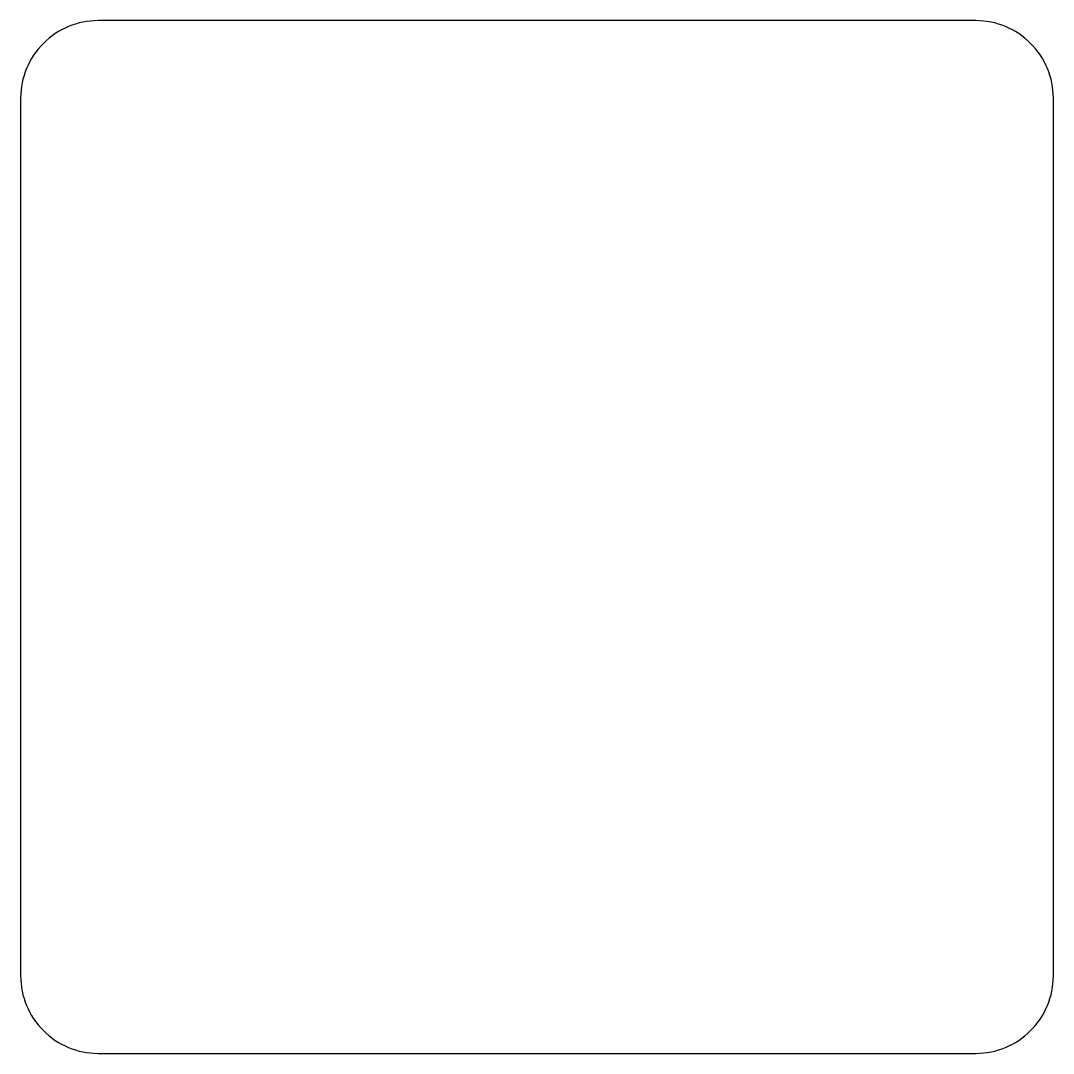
# Model space of a CAD drawing. Header units: millimetres. Extents: x 200 to 400, y -100 to 100.
import ezdxf

# ---------------------------------------------------------------- set-up
doc = ezdxf.new("R2010")
doc.units = ezdxf.units.MM
doc.layers.get('0').update_dxf_attribs({"linetype": 'CONTINUOUS'})

msp = doc.modelspace()

# ---------------------------------------------------------------- linework, layer by layer
msp.add_lwpolyline([(200, -85, 0.414214), (215, -100), (385, -100, 0.414214), (400, -85), (400, 85, 0.414214), (385, 100), (215, 100, 0.414214), (200, 85)], format="xyb", close=True)

doc.saveas('drawing.dxf')
